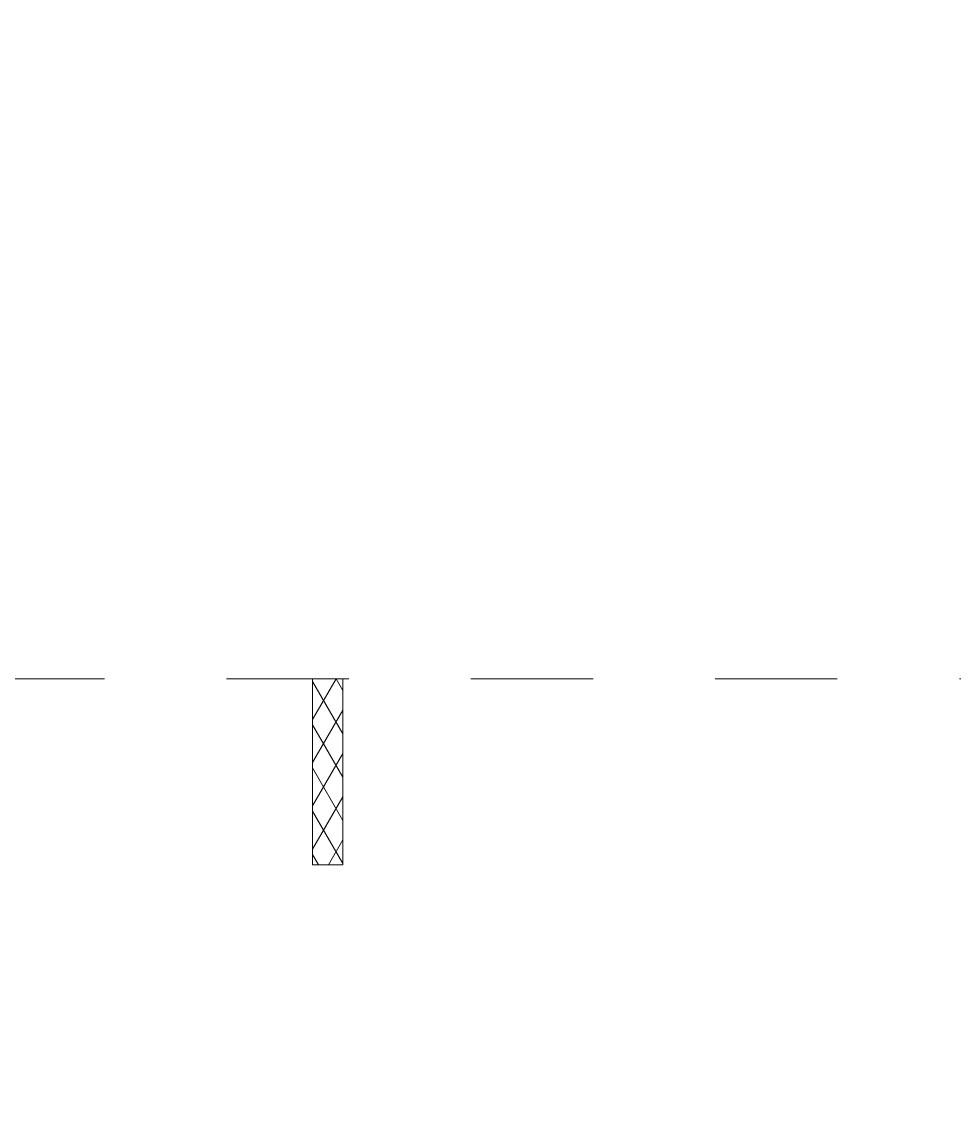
# Model space of a CAD drawing. Header units: millimetres. Extents: x -48147 to 1422273, y -494195 to 18123.
# Drawn here: x 1361888 to 1364041, y -490208 to -487677 of the extents above; entities that cross this region are included whole.
import ezdxf

# ---------------------------------------------------------------- set-up
doc = ezdxf.new("R2010")
doc.units = ezdxf.units.MM
doc.header["$MEASUREMENT"] = 0
doc.linetypes.add('Dashed', pattern=[2822.222233, 1411.111116, -1411.111116])
doc.linetypes.add('Wipeout_Contour', pattern=[1000, 0, -1000])
for name, color, linetype, lineweight, true_color in [('0_Pen_No__105', 7, 'Continuous', 15, 0xa6a6a6), ('A-230-M_FLOOR.IFC Import_Pen_No__104', 7, 'Continuous', 15, 0xa6a6a6), ('A-230-M_FLOOR.IFC Import_Pen_No__109', 7, 'Continuous', 15, 0xa6a6a6), ('A-230-M_FLOOR.IFC Import_Pen_No__24', 7, 'Continuous', 50, 0x2a2a2a), ('A-230-M_FLOOR.IFC Import_Pen_No__29', 7, 'Continuous', 50, 0x2a2a2a), ('HATCHING_Pen_No__145', 7, 'Continuous', 0, 0xa6a6a6), ('New_A-20-M_Floor_Slab_Pen_No__107', 7, 'Continuous', 15, 0xa6a6a6), ('New_A-20-M_Floor_Slab_Pen_No__109', 7, 'Continuous', 15, 0xa6a6a6), ('New_A-20-M_Floor_Slab_Pen_No__162', 7, 'Continuous', 0, 0xe47200), ('New_A-25-M_Curtain_Wall_Pen_No__144', 7, 'Continuous', 0, 0xc8c8c8), ('New_A-25-M_Curtain_Wall_Pen_No__165', 7, 'Continuous', 0, 0x006060), ('New_A-25-M_Curtain_Wall_Pen_No__27', 7, 'Continuous', 50, 0x2a2a2a), ('S-160-M_FOUND.IFC Import_Pen_No__104', 7, 'Continuous', 15, 0xa6a6a6), ('S-160-M_FOUND.IFC Import_Pen_No__24', 7, 'Continuous', 50, 0x2a2a2a), ('S-280-M_STRUCT_FRAME.IFC Import_Pen_No__30', 7, 'Continuous', 50, 0x2a2a2a), ('S-280-M_STRUCT_FRAME.IFC Import_Pen_No__47', 7, 'Continuous', 35, 0x444444)]:
    doc.layers.add(name, color=color, linetype=linetype, lineweight=lineweight, true_color=true_color)
for name, color, linetype in [('A-230-M_FLOOR.IFC Import', 7, 'Continuous'), ('A-95-P_Drawing', 7, 'Continuous'), ('HATCHING', 7, 'Continuous'), ('New_A-20-M_Floor_Slab', 7, 'Continuous'), ('New_A-25-M_Curtain_Wall', 7, 'Continuous'), ('S-160-M_FOUND.IFC Import', 7, 'Continuous'), ('S-280-M_COLUMN.IFC Import', 7, 'Continuous'), ('S-280-M_STRUCT_FRAME.IFC Import', 7, 'Continuous')]:
    doc.layers.add(name, color=color, linetype=linetype)
for name, color, linetype, lineweight in [('A-230-M_FLOOR.IFC Import_Pen_No__4', 7, 'Continuous', 20), ('HATCHING_Pen_No__101', 252, 'Continuous', 15), ('HATCHING_Pen_No__2', 8, 'Continuous', 15), ('New_A-20-M_Floor_Slab_Pen_No__1', 7, 'Continuous', 13), ('New_A-25-M_Curtain_Wall_Pen_No__1', 7, 'Continuous', 13), ('New_A-25-M_Curtain_Wall_Pen_No__4', 7, 'Continuous', 20), ('S-160-M_FOUND.IFC Import_Pen_No__1', 7, 'Continuous', 13), ('S-160-M_FOUND.IFC Import_Pen_No__4', 7, 'Continuous', 20), ('S-280-M_COLUMN.IFC Import_Pen_No__88', 8, 'Continuous', 20), ('S-280-M_STRUCT_FRAME.IFC Import_Pen_No__90', 8, 'Continuous', 20)]:
    doc.layers.add(name, color=color, linetype=linetype, lineweight=lineweight)
pattern_1 = [(0, (1383917.5, -489195), (0, 779.423), [48.75, -401.25]), (0, (1384142.5, -488805.3), (0, 779.423), [48.75, -401.25]), (60, (1383917.5, -489195), (-675, 389.711), [48.75, -401.25]), (60, (1384367.5, -489195), (-675, 389.711), [48.75, -401.25]), (120, (1383966.26, -489195), (675, 389.711), [48.75, -401.25]), (120, (1384416.26, -489195), (675, 389.711), [48.75, -401.25]), (0, (1383917.5, -489120.03), (0, 150), [0, -150, 0, -225]), (45, (1383992.5, -489120.03), (-106.066, 106.066), [0, -112.5, 0, -187.5])]

# ---------------------------------------------------------------- blocks, each defined once
blk = doc.blocks.new('Section Elem_352_2', base_point=(1383917.5, -489195))
at = {"color": 254, "linetype": 'Wipeout_Contour', "lineweight": 0, "ltscale": 5794195.748934781}
blk.add_wipeout([(1363281.6, -489145), (1363281.6, -489195), (1363626.3, -489195), (1363626.3, -489145)], dxfattribs=at).dxf.layer = 'New_A-25-M_Curtain_Wall'
at = {"layer": 'New_A-25-M_Curtain_Wall_Pen_No__4', "linetype": 'Continuous'}
blk.add_line((1363626.3, -489145), (1363281.6, -489145), dxfattribs=at)
blk = doc.blocks.new('Section Elem_353_2', base_point=(1383917.5, -489195))
at = {"color": 254, "linetype": 'Wipeout_Contour', "lineweight": 0, "ltscale": 5792983.400867078}
blk.add_wipeout([(1363281.6, -489145), (1362982.3, -489145), (1362982.3, -489195), (1363281.6, -489195)], dxfattribs=at).dxf.layer = 'New_A-25-M_Curtain_Wall'
at = {"layer": 'New_A-25-M_Curtain_Wall_Pen_No__4', "linetype": 'Continuous'}
blk.add_line((1363281.6, -489145), (1362982.3, -489145), dxfattribs=at)
blk = doc.blocks.new('Section Elem_354_2', base_point=(1383917.5, -489195))
at = {"color": 254, "linetype": 'Wipeout_Contour', "lineweight": 0, "ltscale": 5791988.623374044}
blk.add_wipeout([(1362753.1, -489145), (1362753.1, -489195), (1362982.3, -489195), (1362982.3, -489145)], dxfattribs=at).dxf.layer = 'New_A-25-M_Curtain_Wall'
at = {"layer": 'New_A-25-M_Curtain_Wall_Pen_No__4', "linetype": 'Continuous'}
blk.add_line((1362982.3, -489145), (1362753.1, -489145), dxfattribs=at)
blk = doc.blocks.new('Section Elem_356_2', base_point=(1383917.5, -489195))
at = {"layer": 'New_A-25-M_Curtain_Wall_Pen_No__27', "linetype": 'Continuous'}
for p, q in [((1362549.6, -489145), (1362534.5, -489145)), ((1362534.5, -489145), (1362534.5, -489195)), ((1362549.6, -489145), (1362549.6, -489160)), ((1362581.8, -489145), (1362581.8, -489160)), ((1362581.8, -489160), (1362549.6, -489160)), ((1362629.1, -489195), (1362534.5, -489195))]:
    blk.add_line(p, q, dxfattribs=at)
at = {"color": 254, "linetype": 'Wipeout_Contour', "lineweight": 0, "ltscale": 5791537.524759857}
blk.add_wipeout([(1362742.7, -489195), (1362753.1, -489195), (1362753.1, -489145), (1362742.7, -489145)], dxfattribs=at).dxf.layer = 'New_A-25-M_Curtain_Wall'
at = {"layer": 'New_A-25-M_Curtain_Wall_Pen_No__144', "linetype": 'Continuous'}
blk.add_hatch(color=256, dxfattribs=at).paths.add_polyline_path([(1362581.8, -489160), (1362549.6, -489160), (1362549.6, -489145), (1362534.5, -489145), (1362534.5, -489195), (1362742.7, -489195), (1362742.7, -489145), (1362581.8, -489145)])
at = {"layer": 'New_A-25-M_Curtain_Wall_Pen_No__27', "linetype": 'Continuous'}
for q in [(1362581.8, -489145), (1362742.7, -489195)]:
    blk.add_line((1362742.7, -489145), q, dxfattribs=at)
at = {"layer": 'New_A-25-M_Curtain_Wall_Pen_No__4', "linetype": 'Continuous'}
blk.add_line((1362753.1, -489145), (1362742.7, -489145), dxfattribs=at)
blk = doc.blocks.new('Section Elem_358_2', base_point=(1383917.5, -489195))
at = {"color": 254, "linetype": 'Wipeout_Contour', "lineweight": 0, "ltscale": 8679787.641630065}
blk.add_wipeout([(1362534.5, -485120), (1362063.6, -485120), (1362063.6, -489145), (1362549.6, -489145), (1362549.6, -485145), (1362534.5, -485145)], dxfattribs=at).dxf.layer = 'New_A-25-M_Curtain_Wall'
at = {"color": 254, "linetype": 'Wipeout_Contour', "lineweight": 0, "ltscale": 7235050.955677398}
blk.add_wipeout([(1362591.8, -489145), (1362749.9, -489145), (1362749.9, -485145), (1362749.5, -485145), (1362591.8, -485145)], dxfattribs=at).dxf.layer = 'New_A-25-M_Curtain_Wall'
at = {"layer": 'New_A-25-M_Curtain_Wall_Pen_No__4', "linetype": 'Continuous'}
for p, q in [((1362063.6, -489145), (1362063.6, -485120)), ((1362591.8, -489145), (1362591.8, -485145))]:
    blk.add_line(p, q, dxfattribs=at)
at = {"color": 254, "linetype": 'Wipeout_Contour', "lineweight": 0, "ltscale": 7235364.624204062}
blk.add_wipeout([(1362753.1, -485145), (1362749.9, -485145), (1362749.9, -489145), (1362756.3, -489145), (1362756.3, -485145)], dxfattribs=at).dxf.layer = 'New_A-25-M_Curtain_Wall'
at = {"layer": 'New_A-25-M_Curtain_Wall_Pen_No__4', "linetype": 'Continuous'}
for p, q in [((1362749.9, -489145), (1362749.9, -485145)), ((1362756.3, -489145), (1362756.3, -485145))]:
    blk.add_line(p, q, dxfattribs=at)
blk = doc.blocks.new('Section Elem_359_2', base_point=(1383917.5, -489195))
at = {"color": 254, "linetype": 'Wipeout_Contour', "lineweight": 0, "ltscale": 10129551.40661939}
blk.add_wipeout([(1362820.9, -489145), (1362977.9, -489145), (1362977.9, -485210), (1362965.1, -485210), (1362956.1, -485210), (1362825.2, -485210), (1362820.9, -485208.9)], dxfattribs=at).dxf.layer = 'New_A-25-M_Curtain_Wall'
at = {"layer": 'New_A-25-M_Curtain_Wall_Pen_No__4', "linetype": 'Continuous'}
blk.add_line((1362820.9, -489145), (1362820.9, -485208.9), dxfattribs=at)
at = {"color": 254, "linetype": 'Wipeout_Contour', "lineweight": 0, "ltscale": 7236508.468323358}
blk.add_wipeout([(1362977.9, -485210), (1362977.9, -489145), (1362986.6, -489145), (1362986.6, -485210), (1362981.5, -485210)], dxfattribs=at).dxf.layer = 'New_A-25-M_Curtain_Wall'
at = {"layer": 'New_A-25-M_Curtain_Wall_Pen_No__4', "linetype": 'Continuous'}
for p, q in [((1362977.9, -489145), (1362977.9, -485210)), ((1362986.6, -489145), (1362986.6, -485210))]:
    blk.add_line(p, q, dxfattribs=at)
blk = doc.blocks.new('Section Elem_360_2', base_point=(1383917.5, -489195))
at = {"color": 254, "linetype": 'Wipeout_Contour', "lineweight": 0, "ltscale": 7237566.859910859}
blk.add_wipeout([(1363120.6, -489145), (1363276, -489145), (1363276, -485210), (1363241.6, -485210), (1363120.6, -485210)], dxfattribs=at).dxf.layer = 'New_A-25-M_Curtain_Wall'
at = {"layer": 'New_A-25-M_Curtain_Wall_Pen_No__4', "linetype": 'Continuous'}
blk.add_line((1363120.6, -489145), (1363120.6, -485210), dxfattribs=at)
at = {"color": 254, "linetype": 'Wipeout_Contour', "lineweight": 0, "ltscale": 5790864.462228266}
blk.add_wipeout([(1363276, -489145), (1363287.1, -489145), (1363287.1, -485210), (1363276, -485210)], dxfattribs=at).dxf.layer = 'New_A-25-M_Curtain_Wall'
at = {"layer": 'New_A-25-M_Curtain_Wall_Pen_No__4', "linetype": 'Continuous'}
for p, q in [((1363276, -489145), (1363276, -485210)), ((1363287.1, -489145), (1363287.1, -485210))]:
    blk.add_line(p, q, dxfattribs=at)
blk = doc.blocks.new('Section Elem_361_2', base_point=(1383917.5, -489195))
at = {"color": 254, "linetype": 'Wipeout_Contour', "lineweight": 0, "ltscale": 5792077.163370479}
blk.add_wipeout([(1363490, -489145), (1363626.3, -489145), (1363626.3, -485534.9), (1363490, -485394.5)], dxfattribs=at).dxf.layer = 'New_A-25-M_Curtain_Wall'
at = {"layer": 'New_A-25-M_Curtain_Wall_Pen_No__4', "linetype": 'Continuous'}
blk.add_line((1363490, -489145), (1363490, -485394.5), dxfattribs=at)
blk = doc.blocks.new('Section Elem_387_2', base_point=(1383917.5, -489195))
at = {"layer": 'New_A-25-M_Curtain_Wall_Pen_No__1', "linetype": 'Continuous'}
blk.add_line((1362549.6, -485145), (1362549.6, -489145), dxfattribs=at)
at = {"color": 254, "linetype": 'Wipeout_Contour', "lineweight": 0, "ltscale": 5788203.997233206}
blk.add_wipeout([(1362581.8, -489145), (1362591.8, -489145), (1362591.8, -485145), (1362581.8, -485145)], dxfattribs=at).dxf.layer = 'New_A-25-M_Curtain_Wall'
at = {"layer": 'New_A-25-M_Curtain_Wall_Pen_No__165', "linetype": 'Continuous', "lineweight": 0, "true_color": 0x001818}
blk.add_hatch(color=168, dxfattribs=at).paths.add_polyline_path([(1362581.8, -489160), (1362581.8, -485130), (1362549.6, -485130), (1362549.6, -489160)])
at = {"layer": 'New_A-25-M_Curtain_Wall_Pen_No__1', "linetype": 'Continuous'}
blk.add_line((1362581.8, -485145), (1362581.8, -489145), dxfattribs=at)
blk = doc.blocks.new('Section Elem_388_2', base_point=(1383917.5, -489195))
at = {"color": 254, "linetype": 'Wipeout_Contour', "lineweight": 0, "ltscale": 11575365.12761402}
blk.add_wipeout([(1362800, -485145), (1362756.3, -485145), (1362756.3, -489145), (1362820.9, -489145), (1362820.9, -485208.9), (1362812.6, -485206.7), (1362803.4, -485197.5), (1362800, -485185)], dxfattribs=at).dxf.layer = 'New_A-25-M_Curtain_Wall'
blk = doc.blocks.new('Section Elem_389_2', base_point=(1383917.5, -489195))
at = {"color": 254, "linetype": 'Wipeout_Contour', "lineweight": 0, "ltscale": 5790005.849854855}
blk.add_wipeout([(1362986.6, -485210), (1362986.6, -489145), (1363120.6, -489145), (1363120.6, -485210)], dxfattribs=at).dxf.layer = 'New_A-25-M_Curtain_Wall'
blk = doc.blocks.new('Section Elem_390_2', base_point=(1383917.5, -489195))
at = {"color": 254, "linetype": 'Wipeout_Contour', "lineweight": 0, "ltscale": 8685622.144341934}
blk.add_wipeout([(1363369, -485210), (1363287.1, -485210), (1363287.1, -489145), (1363490, -489145), (1363490, -485394.5), (1363369, -485270)], dxfattribs=at).dxf.layer = 'New_A-25-M_Curtain_Wall'
blk = doc.blocks.new('*X511', base_point=(1383917.5, -489195))
at = {"layer": 'New_A-20-M_Floor_Slab_Pen_No__107', "linetype": 'Continuous'}
for p, q in [((1362888.3, -489334.1), (1362902.6, -489315)), ((1362926.4, -489334.1), (1362912.1, -489315)), ((1362935.9, -489334.1), (1362950.2, -489315)), ((1362974, -489334.1), (1362959.8, -489315)), ((1362983.6, -489334.1), (1362997.9, -489315)), ((1363021.7, -489334.1), (1363007.4, -489315)), ((1363031.2, -489334.1), (1363045.5, -489315)), ((1363069.3, -489334.1), (1363055, -489315)), ((1363078.8, -489334.1), (1363093.1, -489315)), ((1363116.9, -489334.1), (1363102.6, -489315)), ((1363126.4, -489334.1), (1363140.7, -489315)), ((1363164.5, -489334.1), (1363150.2, -489315)), ((1363174, -489334.1), (1363188.3, -489315)), ((1363212.1, -489334.1), (1363197.9, -489315)), ((1363221.7, -489334.1), (1363235.9, -489315)), ((1363259.8, -489334.1), (1363245.5, -489315)), ((1363269.3, -489334.1), (1363283.6, -489315)), ((1363307.4, -489334.1), (1363293.1, -489315)), ((1363316.9, -489334.1), (1363331.2, -489315)), ((1363355, -489334.1), (1363340.7, -489315)), ((1363364.5, -489334.1), (1363378.8, -489315)), ((1363402.6, -489334.1), (1363388.3, -489315)), ((1363412.1, -489334.1), (1363426.4, -489315)), ((1363450.2, -489334.1), (1363435.9, -489315)), ((1363459.8, -489334.1), (1363474, -489315)), ((1363497.9, -489334.1), (1363483.6, -489315)), ((1363507.4, -489334.1), (1363521.7, -489315)), ((1363545.5, -489334.1), (1363531.2, -489315)), ((1363555, -489334.1), (1363569.3, -489315)), ((1363593.1, -489334.1), (1363578.8, -489315)), ((1363602.6, -489334.1), (1363616.9, -489315)), ((1363640.7, -489334.1), (1363626.4, -489315)), ((1363650.2, -489334.1), (1363664.5, -489315)), ((1363688.3, -489334.1), (1363674, -489315)), ((1363697.9, -489334.1), (1363712.1, -489315)), ((1363735.9, -489334.1), (1363721.7, -489315)), ((1363745.5, -489334.1), (1363759.8, -489315)), ((1363783.6, -489334.1), (1363769.3, -489315)), ((1363793.1, -489334.1), (1363807.4, -489315)), ((1363831.2, -489334.1), (1363816.9, -489315)), ((1363840.7, -489334.1), (1363855, -489315)), ((1363878.8, -489334.1), (1363864.5, -489315)), ((1363888.3, -489334.1), (1363902.6, -489315)), ((1363926.4, -489334.1), (1363912.1, -489315)), ((1363935.9, -489334.1), (1363950.2, -489315)), ((1363974, -489334.1), (1363959.8, -489315)), ((1363983.6, -489334.1), (1363997.9, -489315)), ((1364021.7, -489334.1), (1364007.4, -489315)), ((1364031.2, -489334.1), (1364045.5, -489315))]:
    blk.add_line(p, q, dxfattribs=at)
for centre, start, end in [((1362883.6, -489300.7), 323.1301, 90), ((1362931.2, -489300.7), 90, 216.8699), ((1362931.2, -489300.7), 323.1301, 90), ((1362978.8, -489300.7), 90, 216.8699), ((1362978.8, -489300.7), 323.1301, 90), ((1363026.4, -489300.7), 90, 216.8699), ((1363026.4, -489300.7), 323.1301, 90), ((1363074, -489300.7), 90, 216.8699), ((1363074, -489300.7), 323.1301, 90), ((1363121.7, -489300.7), 90, 216.8699), ((1363121.7, -489300.7), 323.1301, 90), ((1363169.3, -489300.7), 90, 216.8699), ((1363169.3, -489300.7), 323.1301, 90), ((1363216.9, -489300.7), 90, 216.8699), ((1363216.9, -489300.7), 323.1301, 90), ((1363264.5, -489300.7), 90, 216.8699), ((1363264.5, -489300.7), 323.1301, 90), ((1363312.1, -489300.7), 90, 216.8699), ((1363312.1, -489300.7), 323.1301, 90), ((1363359.8, -489300.7), 90, 216.8699), ((1363359.8, -489300.7), 323.1301, 90), ((1363407.4, -489300.7), 90, 216.8699), ((1363407.4, -489300.7), 323.1301, 90), ((1363455, -489300.7), 90, 216.8699), ((1363455, -489300.7), 323.1301, 90), ((1363502.6, -489300.7), 90, 216.8699), ((1363502.6, -489300.7), 323.1301, 90), ((1363550.2, -489300.7), 90, 216.8699), ((1363550.2, -489300.7), 323.1301, 90), ((1363597.9, -489300.7), 90, 216.8699), ((1363597.9, -489300.7), 323.1301, 90), ((1363645.5, -489300.7), 90, 216.8699), ((1363645.5, -489300.7), 323.1301, 90), ((1363693.1, -489300.7), 90, 216.8699), ((1363693.1, -489300.7), 323.1301, 90), ((1363740.7, -489300.7), 90, 216.8699), ((1363740.7, -489300.7), 323.1301, 90), ((1363788.3, -489300.7), 90, 216.8699), ((1363788.3, -489300.7), 323.1301, 90), ((1363835.9, -489300.7), 90, 216.8699), ((1363835.9, -489300.7), 323.1301, 90), ((1363883.6, -489300.7), 90, 216.8699), ((1363883.6, -489300.7), 323.1301, 90), ((1363931.2, -489300.7), 90, 216.8699), ((1363931.2, -489300.7), 323.1301, 90), ((1363978.8, -489300.7), 90, 216.8699), ((1363978.8, -489300.7), 323.1301, 90), ((1364026.4, -489300.7), 90, 216.8699), ((1364026.4, -489300.7), 323.1301, 90), ((1362907.4, -489348.3), 143.1301, 36.8699), ((1362955, -489348.3), 143.1301, 36.8699), ((1363002.6, -489348.3), 143.1301, 36.8699), ((1363050.2, -489348.3), 143.1301, 36.8699), ((1363097.9, -489348.3), 143.1301, 36.8699), ((1363145.5, -489348.3), 143.1301, 36.8699), ((1363193.1, -489348.3), 143.1301, 36.8699), ((1363240.7, -489348.3), 143.1301, 36.8699), ((1363288.3, -489348.3), 143.1301, 36.8699), ((1363335.9, -489348.3), 143.1301, 36.8699), ((1363383.6, -489348.3), 143.1301, 36.8699), ((1363431.2, -489348.3), 143.1301, 36.8699), ((1363478.8, -489348.3), 143.1301, 36.8699), ((1363526.4, -489348.3), 143.1301, 36.8699), ((1363574, -489348.3), 143.1301, 36.8699), ((1363621.7, -489348.3), 143.1301, 36.8699), ((1363669.3, -489348.3), 143.1301, 36.8699), ((1363716.9, -489348.3), 143.1301, 36.8699), ((1363764.5, -489348.3), 143.1301, 36.8699), ((1363812.1, -489348.3), 143.1301, 36.8699), ((1363859.8, -489348.3), 143.1301, 36.8699), ((1363907.4, -489348.3), 143.1301, 36.8699), ((1363955, -489348.3), 143.1301, 36.8699), ((1364002.6, -489348.3), 143.1301, 36.8699), ((1364050.2, -489348.3), 143.1301, 36.8699)]:
    blk.add_arc(centre, 23.8, start, end, dxfattribs=at)
blk = doc.blocks.new('Section Elem_491_2', base_point=(1383917.5, -489195))
at = {"color": 254, "linetype": 'Wipeout_Contour', "lineweight": 0, "ltscale": 5831415.770884498}
blk.add_wipeout([(1383732.9, -489195), (1362883.6, -489195), (1362883.6, -489274), (1383732.9, -489274)], dxfattribs=at).dxf.layer = 'New_A-20-M_Floor_Slab'
at = {"layer": 'New_A-20-M_Floor_Slab_Pen_No__109', "linetype": 'Continuous'}
h = blk.add_hatch(dxfattribs=at)
h.set_pattern_fill('Lightweight_Concrete_0002', color=256, style=0, pattern_type=2)
h.set_pattern_definition(pattern_1)
h.paths.add_polyline_path([(1383732.9, -489195), (1362883.6, -489195), (1362883.6, -489274), (1383732.9, -489274)])
at = {"layer": 'New_A-20-M_Floor_Slab_Pen_No__162', "linetype": 'Continuous'}
blk.add_hatch(color=256, dxfattribs=at).paths.add_polyline_path([(1362883.6, -489274), (1362883.6, -489274.5), (1383732.9, -489274.5), (1383732.9, -489274)])
at = {"layer": 'New_A-20-M_Floor_Slab_Pen_No__1', "linetype": 'Continuous'}
blk.add_line((1383582.2, -489195), (1362883.6, -489195), dxfattribs=at)
at = {"color": 254, "linetype": 'Wipeout_Contour', "lineweight": 0, "ltscale": 5831536.598128235}
blk.add_wipeout([(1362883.6, -489274.5), (1362883.6, -489374.5), (1383732.9, -489374.5), (1383732.9, -489274.5)], dxfattribs=at).dxf.layer = 'New_A-20-M_Floor_Slab'
at = {"layer": 'New_A-20-M_Floor_Slab_Pen_No__1', "linetype": 'Continuous'}
for p, q in [((1383732.9, -489274), (1362883.6, -489274)), ((1383732.9, -489274.5), (1362883.6, -489274.5)), ((1383732.9, -489374.5), (1362883.6, -489374.5))]:
    blk.add_line(p, q, dxfattribs=at)
at = {"layer": 'New_A-20-M_Floor_Slab_Pen_No__1', "linetype": 'Continuous', "flags": 128}
blk.add_lwpolyline([(1362883.6, -489195), (1362883.6, -489274), (1362883.6, -489274.5), (1362883.6, -489374.5)], dxfattribs=at)
at = {"layer": 'New_A-20-M_Floor_Slab'}
blk.add_blockref('*X511', (1383917.5, -489195), dxfattribs=at)
blk = doc.blocks.new('Section Elem_582_2', base_point=(1383917.5, -489195))
at = {"color": 254, "linetype": 'Wipeout_Contour', "lineweight": 0, "ltscale": 5788987.259646695}
blk.add_wipeout([(1364041.3, -478120), (1364014, -478120), (1364014, -489195), (1364041.3, -489195)], dxfattribs=at).dxf.layer = 'S-280-M_COLUMN.IFC Import'
at = {"color": 254, "linetype": 'Wipeout_Contour', "lineweight": 0, "ltscale": 5796632.361575812}
blk.add_wipeout([(1364014, -489375), (1364041.3, -489375), (1364041.3, -489374.5), (1364014, -489374.5)], dxfattribs=at).dxf.layer = 'S-280-M_COLUMN.IFC Import'
at = {"color": 254, "linetype": 'Wipeout_Contour', "lineweight": 0, "ltscale": 5797308.473718184}
blk.add_wipeout([(1364014, -489625), (1364014, -490125), (1364041.3, -490125), (1364041.3, -489625)], dxfattribs=at).dxf.layer = 'S-280-M_COLUMN.IFC Import'
at = {"color": 254, "linetype": 'Wipeout_Contour', "lineweight": 0, "ltscale": 5788873.960576894}
blk.add_wipeout([(1363981.2, -489195), (1364014, -489195), (1364014, -478120), (1363981.2, -478120)], dxfattribs=at).dxf.layer = 'S-280-M_COLUMN.IFC Import'
at = {"color": 254, "linetype": 'Wipeout_Contour', "lineweight": 0, "ltscale": 5796519.212466845}
blk.add_wipeout([(1363981.2, -489374.5), (1363981.2, -489375), (1364014, -489375), (1364014, -489374.5)], dxfattribs=at).dxf.layer = 'S-280-M_COLUMN.IFC Import'
at = {"color": 254, "linetype": 'Wipeout_Contour', "lineweight": 0, "ltscale": 5797195.33780051}
blk.add_wipeout([(1363981.2, -490125), (1364014, -490125), (1364014, -489625), (1363981.2, -489625)], dxfattribs=at).dxf.layer = 'S-280-M_COLUMN.IFC Import'
at = {"color": 254, "linetype": 'Wipeout_Contour', "lineweight": 0, "ltscale": 5788742.279812606}
blk.add_wipeout([(1363944.1, -489195), (1363981.2, -489195), (1363981.2, -478120), (1363944.1, -478120)], dxfattribs=at).dxf.layer = 'S-280-M_COLUMN.IFC Import'
at = {"color": 254, "linetype": 'Wipeout_Contour', "lineweight": 0, "ltscale": 5796387.705603957}
blk.add_wipeout([(1363944.1, -489374.5), (1363944.1, -489375), (1363981.2, -489375), (1363981.2, -489374.5)], dxfattribs=at).dxf.layer = 'S-280-M_COLUMN.IFC Import'
at = {"color": 254, "linetype": 'Wipeout_Contour', "lineweight": 0, "ltscale": 5797063.84627546}
blk.add_wipeout([(1363944.1, -490125), (1363981.2, -490125), (1363981.2, -489625), (1363944.1, -489625)], dxfattribs=at).dxf.layer = 'S-280-M_COLUMN.IFC Import'
at = {"color": 254, "linetype": 'Wipeout_Contour', "lineweight": 0, "ltscale": 5788596.700704629}
blk.add_wipeout([(1363904, -478120), (1363904, -489195), (1363944.1, -489195), (1363944.1, -478120)], dxfattribs=at).dxf.layer = 'S-280-M_COLUMN.IFC Import'
at = {"color": 254, "linetype": 'Wipeout_Contour', "lineweight": 0, "ltscale": 5796242.318805788}
blk.add_wipeout([(1363904, -489375), (1363944.1, -489375), (1363944.1, -489374.5), (1363904, -489374.5)], dxfattribs=at).dxf.layer = 'S-280-M_COLUMN.IFC Import'
at = {"color": 254, "linetype": 'Wipeout_Contour', "lineweight": 0, "ltscale": 5796918.476438773}
blk.add_wipeout([(1363904, -489625), (1363904, -490125), (1363944.1, -490125), (1363944.1, -489625)], dxfattribs=at).dxf.layer = 'S-280-M_COLUMN.IFC Import'
at = {"color": 254, "linetype": 'Wipeout_Contour', "lineweight": 0, "ltscale": 5788442.182146071}
blk.add_wipeout([(1363862.2, -489195), (1363904, -489195), (1363904, -478120), (1363862.2, -478120)], dxfattribs=at).dxf.layer = 'S-280-M_COLUMN.IFC Import'
at = {"color": 254, "linetype": 'Wipeout_Contour', "lineweight": 0, "ltscale": 5796088.003929218}
blk.add_wipeout([(1363862.2, -489375), (1363904, -489375), (1363904, -489374.5), (1363862.2, -489374.5)], dxfattribs=at).dxf.layer = 'S-280-M_COLUMN.IFC Import'
at = {"color": 254, "linetype": 'Wipeout_Contour', "lineweight": 0, "ltscale": 5796764.179561593}
blk.add_wipeout([(1363862.2, -489625), (1363862.2, -490125), (1363904, -490125), (1363904, -489625)], dxfattribs=at).dxf.layer = 'S-280-M_COLUMN.IFC Import'
at = {"color": 254, "linetype": 'Wipeout_Contour', "lineweight": 0, "ltscale": 5788283.985132388}
blk.add_wipeout([(1363820.1, -478120), (1363820.1, -489195), (1363862.2, -489195), (1363862.2, -478120)], dxfattribs=at).dxf.layer = 'S-280-M_COLUMN.IFC Import'
at = {"color": 254, "linetype": 'Wipeout_Contour', "lineweight": 0, "ltscale": 5795930.015918457}
blk.add_wipeout([(1363820.1, -489375), (1363862.2, -489375), (1363862.2, -489374.5), (1363820.1, -489374.5)], dxfattribs=at).dxf.layer = 'S-280-M_COLUMN.IFC Import'
at = {"color": 254, "linetype": 'Wipeout_Contour', "lineweight": 0, "ltscale": 5796606.210316045}
blk.add_wipeout([(1363820.1, -489625), (1363820.1, -490125), (1363862.2, -490125), (1363862.2, -489625)], dxfattribs=at).dxf.layer = 'S-280-M_COLUMN.IFC Import'
at = {"color": 254, "linetype": 'Wipeout_Contour', "lineweight": 0, "ltscale": 5788127.49727328}
blk.add_wipeout([(1363779.2, -489195), (1363820.1, -489195), (1363820.1, -478120), (1363779.2, -478120)], dxfattribs=at).dxf.layer = 'S-280-M_COLUMN.IFC Import'
at = {"color": 254, "linetype": 'Wipeout_Contour', "lineweight": 0, "ltscale": 5795773.7353782}
blk.add_wipeout([(1363779.2, -489374.5), (1363779.2, -489375), (1363820.1, -489375), (1363820.1, -489374.5)], dxfattribs=at).dxf.layer = 'S-280-M_COLUMN.IFC Import'
at = {"color": 254, "linetype": 'Wipeout_Contour', "lineweight": 0, "ltscale": 5796449.946996575}
blk.add_wipeout([(1363779.2, -490125), (1363820.1, -490125), (1363820.1, -489625), (1363779.2, -489625)], dxfattribs=at).dxf.layer = 'S-280-M_COLUMN.IFC Import'
at = {"color": 254, "linetype": 'Wipeout_Contour', "lineweight": 0, "ltscale": 5787978.047292514}
blk.add_wipeout([(1363779.2, -478120), (1363740.8, -478120), (1363740.8, -489195), (1363779.2, -489195)], dxfattribs=at).dxf.layer = 'S-280-M_COLUMN.IFC Import'
at = {"color": 254, "linetype": 'Wipeout_Contour', "lineweight": 0, "ltscale": 5795624.482576951}
blk.add_wipeout([(1363740.8, -489374.5), (1363740.8, -489375), (1363779.2, -489375), (1363779.2, -489374.5)], dxfattribs=at).dxf.layer = 'S-280-M_COLUMN.IFC Import'
at = {"color": 254, "linetype": 'Wipeout_Contour', "lineweight": 0, "ltscale": 5796300.711815877}
blk.add_wipeout([(1363779.2, -489625), (1363740.8, -489625), (1363740.8, -490125), (1363779.2, -490125)], dxfattribs=at).dxf.layer = 'S-280-M_COLUMN.IFC Import'
at = {"color": 254, "linetype": 'Wipeout_Contour', "lineweight": 0, "ltscale": 5787840.72425891}
blk.add_wipeout([(1363706.3, -478120), (1363706.3, -489195), (1363740.8, -489195), (1363740.8, -478120)], dxfattribs=at).dxf.layer = 'S-280-M_COLUMN.IFC Import'
at = {"color": 254, "linetype": 'Wipeout_Contour', "lineweight": 0, "ltscale": 5795487.340888853}
blk.add_wipeout([(1363706.3, -489374.5), (1363706.3, -489375), (1363740.8, -489375), (1363740.8, -489374.5)], dxfattribs=at).dxf.layer = 'S-280-M_COLUMN.IFC Import'
at = {"color": 254, "linetype": 'Wipeout_Contour', "lineweight": 0, "ltscale": 5796163.586371138}
blk.add_wipeout([(1363740.8, -489625), (1363706.3, -489625), (1363706.3, -490125), (1363740.8, -490125)], dxfattribs=at).dxf.layer = 'S-280-M_COLUMN.IFC Import'
at = {"color": 254, "linetype": 'Wipeout_Contour', "lineweight": 0, "ltscale": 5787720.204710407}
blk.add_wipeout([(1363676.9, -478120), (1363676.9, -489195), (1363706.3, -489195), (1363706.3, -478120)], dxfattribs=at).dxf.layer = 'S-280-M_COLUMN.IFC Import'
at = {"color": 254, "linetype": 'Wipeout_Contour', "lineweight": 0, "ltscale": 5795366.980555825}
blk.add_wipeout([(1363676.9, -489374.5), (1363676.9, -489375), (1363706.3, -489375), (1363706.3, -489374.5)], dxfattribs=at).dxf.layer = 'S-280-M_COLUMN.IFC Import'
at = {"color": 254, "linetype": 'Wipeout_Contour', "lineweight": 0, "ltscale": 5796043.240080643}
blk.add_wipeout([(1363706.3, -489625), (1363676.9, -489625), (1363676.9, -490125), (1363706.3, -490125)], dxfattribs=at).dxf.layer = 'S-280-M_COLUMN.IFC Import'
at = {"color": 254, "linetype": 'Wipeout_Contour', "lineweight": 0, "ltscale": 5787620.593470328}
blk.add_wipeout([(1363676.9, -478120), (1363653.5, -478120), (1363653.5, -489195), (1363676.9, -489195)], dxfattribs=at).dxf.layer = 'S-280-M_COLUMN.IFC Import'
at = {"color": 254, "linetype": 'Wipeout_Contour', "lineweight": 0, "ltscale": 5795267.500913905}
blk.add_wipeout([(1363676.9, -489374.5), (1363653.5, -489374.5), (1363653.5, -489375), (1363676.9, -489375)], dxfattribs=at).dxf.layer = 'S-280-M_COLUMN.IFC Import'
at = {"color": 254, "linetype": 'Wipeout_Contour', "lineweight": 0, "ltscale": 5795943.772045454}
blk.add_wipeout([(1363653.5, -489625), (1363653.5, -490125), (1363676.9, -490125), (1363676.9, -489625)], dxfattribs=at).dxf.layer = 'S-280-M_COLUMN.IFC Import'
at = {"color": 254, "linetype": 'Wipeout_Contour', "lineweight": 0, "ltscale": 5787545.281382285}
blk.add_wipeout([(1363653.5, -478120), (1363636.9, -478120), (1363636.9, -489195), (1363653.5, -489195)], dxfattribs=at).dxf.layer = 'S-280-M_COLUMN.IFC Import'
at = {"color": 254, "linetype": 'Wipeout_Contour', "lineweight": 0, "ltscale": 5795192.288324963}
blk.add_wipeout([(1363636.9, -489374.5), (1363636.9, -489375), (1363653.5, -489375), (1363653.5, -489374.5)], dxfattribs=at).dxf.layer = 'S-280-M_COLUMN.IFC Import'
at = {"color": 254, "linetype": 'Wipeout_Contour', "lineweight": 0, "ltscale": 5795868.568232164}
blk.add_wipeout([(1363636.9, -490125), (1363653.5, -490125), (1363653.5, -489625), (1363636.9, -489625)], dxfattribs=at).dxf.layer = 'S-280-M_COLUMN.IFC Import'
at = {"color": 254, "linetype": 'Wipeout_Contour', "lineweight": 0, "ltscale": 5787496.832780467}
blk.add_wipeout([(1363627.8, -478120), (1363627.8, -489195), (1363636.9, -489195), (1363636.9, -478120)], dxfattribs=at).dxf.layer = 'S-280-M_COLUMN.IFC Import'
at = {"color": 254, "linetype": 'Wipeout_Contour', "lineweight": 0, "ltscale": 5795143.903732711}
blk.add_wipeout([(1363627.8, -489374.5), (1363627.8, -489375), (1363636.9, -489375), (1363636.9, -489374.5)], dxfattribs=at).dxf.layer = 'S-280-M_COLUMN.IFC Import'
at = {"color": 254, "linetype": 'Wipeout_Contour', "lineweight": 0, "ltscale": 5795820.189285443}
blk.add_wipeout([(1363636.9, -489625), (1363627.8, -489625), (1363627.8, -490125), (1363636.9, -490125)], dxfattribs=at).dxf.layer = 'S-280-M_COLUMN.IFC Import'
at = {"color": 254, "linetype": 'Wipeout_Contour', "lineweight": 0, "ltscale": 5787476.898131827}
blk.add_wipeout([(1363626.3, -478120), (1363626.3, -489195), (1363627.8, -489195), (1363627.8, -478120)], dxfattribs=at).dxf.layer = 'S-280-M_COLUMN.IFC Import'
at = {"color": 254, "linetype": 'Wipeout_Contour', "lineweight": 0, "ltscale": 5795123.995419923}
blk.add_wipeout([(1363626.3, -489374.5), (1363626.3, -489375), (1363627.8, -489375), (1363627.8, -489374.5)], dxfattribs=at).dxf.layer = 'S-280-M_COLUMN.IFC Import'
at = {"color": 254, "linetype": 'Wipeout_Contour', "lineweight": 0, "ltscale": 5795800.283295428}
blk.add_wipeout([(1363627.8, -489625), (1363626.3, -489625), (1363626.3, -490125), (1363627.8, -490125)], dxfattribs=at).dxf.layer = 'S-280-M_COLUMN.IFC Import'
at = {"layer": 'S-280-M_COLUMN.IFC Import_Pen_No__88', "linetype": 'Continuous'}
for p, q in [((1363626.3, -478120), (1363626.3, -489195)), ((1363626.3, -489374.5), (1363626.3, -489375)), ((1363626.3, -489625), (1363626.3, -490125))]:
    blk.add_line(p, q, dxfattribs=at)
blk = doc.blocks.new('Section Elem_598_2', base_point=(1383917.5, -489195))
at = {"layer": 'S-280-M_STRUCT_FRAME.IFC Import_Pen_No__30', "linetype": 'Continuous'}
blk.add_line((1362767, -490125), (1362767, -490125.1), dxfattribs=at)
at = {"layer": 'S-280-M_STRUCT_FRAME.IFC Import_Pen_No__90', "linetype": 'Continuous'}
blk.add_line((1362767, -490125.1), (1363108.8, -490125.1), dxfattribs=at)
at = {"color": 254, "linetype": 'Wipeout_Contour', "lineweight": 0, "ltscale": 26077196.36686531}
blk.add_wipeout([(1363271, -489625.1), (1363271, -490125.1), (1363604.3, -490125.1), (1363604.3, -490125), (1363621.7, -490125), (1363621.7, -489625.1), (1363410.6, -489625.1), (1363410.6, -490125), (1363343.1, -490125), (1363343.1, -489625.1), (1363334.1, -489625.1), (1363334.1, -490125), (1363317.6, -490125), (1363317.6, -489625.1), (1363295.5, -489625.1), (1363295.5, -490125), (1363279.2, -490125), (1363279.2, -489625.1)], dxfattribs=at).dxf.layer = 'S-280-M_STRUCT_FRAME.IFC Import'
at = {"layer": 'S-280-M_STRUCT_FRAME.IFC Import_Pen_No__47', "linetype": 'Continuous', "lineweight": 0, "true_color": 0x111111}
blk.add_hatch(color=168, dxfattribs=at).paths.add_polyline_path([(1363271, -489625.1), (1362767, -489625.1), (1362767, -490125.1), (1363271, -490125.1)])
at = {"layer": 'S-280-M_STRUCT_FRAME.IFC Import_Pen_No__30', "linetype": 'Continuous'}
for p, q in [((1363271, -489625.1), (1362767, -489625.1)), ((1363271, -490125.1), (1362767, -490125.1)), ((1363271, -490125), (1363271, -490125.1))]:
    blk.add_line(p, q, dxfattribs=at)
at = {"layer": 'S-280-M_STRUCT_FRAME.IFC Import_Pen_No__90', "linetype": 'Continuous'}
for p, q in [((1363271, -489625.1), (1363621.7, -489625.1)), ((1363621.7, -490125), (1363621.7, -489625.1)), ((1363271, -490125.1), (1363597.4, -490125.1))]:
    blk.add_line(p, q, dxfattribs=at)
blk = doc.blocks.new('Section Elem_782_2', base_point=(1383917.5, -489195))
at = {"color": 254, "linetype": 'Wipeout_Contour', "lineweight": 0, "ltscale": 5800241.891726545}
blk.add_wipeout([(1364684.7, -490125), (1364479.9, -490125), (1364479.9, -490875), (1364684.7, -490875)], dxfattribs=at).dxf.layer = 'S-160-M_FOUND.IFC Import'
at = {"layer": 'S-160-M_FOUND.IFC Import_Pen_No__4', "linetype": 'Continuous'}
blk.add_line((1364684.7, -490125), (1364684.7, -490875), dxfattribs=at)
at = {"color": 254, "linetype": 'Wipeout_Contour', "lineweight": 0, "ltscale": 10143842.57472894}
blk.add_wipeout([(1363024.1, -490875), (1364479.9, -490875), (1364479.9, -490125), (1363604.3, -490125), (1363604.3, -490125.1), (1363271, -490125.1), (1363024.1, -490125.1)], dxfattribs=at).dxf.layer = 'S-160-M_FOUND.IFC Import'
at = {"layer": 'S-160-M_FOUND.IFC Import_Pen_No__4', "linetype": 'Continuous'}
for p, q in [((1363024.1, -490875), (1363024.1, -490125.1)), ((1363597.4, -490125), (1364479.9, -490125)), ((1364479.9, -490125), (1364684.7, -490125)), ((1364479.9, -490125), (1364479.9, -490875)), ((1364479.9, -490875), (1363024.1, -490875)), ((1364684.7, -490875), (1364479.9, -490875))]:
    blk.add_line(p, q, dxfattribs=at)
blk = doc.blocks.new('Section Elem_825_2', base_point=(1383917.5, -489195))
at = {"layer": 'A-230-M_FLOOR.IFC Import_Pen_No__24', "linetype": 'Continuous'}
for p, q in [((1362629.1, -489195), (1362629.1, -489375)), ((1362742.7, -489195), (1362629.1, -489195))]:
    blk.add_line(p, q, dxfattribs=at)
at = {"color": 254, "linetype": 'Wipeout_Contour', "lineweight": 0, "ltscale": 8688412.638105232}
blk.add_wipeout([(1362881.1, -489375), (1362910.2, -489375), (1362910.2, -489374.5), (1362883.6, -489374.5), (1362883.6, -489195), (1362881.1, -489195)], dxfattribs=at).dxf.layer = 'A-230-M_FLOOR.IFC Import'
at = {"layer": 'A-230-M_FLOOR.IFC Import_Pen_No__104', "linetype": 'Continuous', "lineweight": 0, "true_color": 0x535353}
blk.add_hatch(color=251, dxfattribs=at).paths.add_polyline_path([(1362881.1, -489375), (1362881.1, -489195), (1362629.1, -489195), (1362629.1, -489375)])
at = {"layer": 'A-230-M_FLOOR.IFC Import_Pen_No__24', "linetype": 'Continuous'}
for q in [(1362742.7, -489195), (1362881.1, -489375)]:
    blk.add_line((1362881.1, -489195), q, dxfattribs=at)
at = {"layer": 'A-230-M_FLOOR.IFC Import_Pen_No__4', "linetype": 'Continuous'}
blk.add_line((1362881.1, -489195), (1362883.6, -489195), dxfattribs=at)
at = {"color": 254, "linetype": 'Wipeout_Contour', "lineweight": 0, "ltscale": 5792573.258772455}
blk.add_wipeout([(1362910.2, -489374.5), (1362910.2, -489375), (1362988.8, -489375), (1362988.8, -489374.5)], dxfattribs=at).dxf.layer = 'A-230-M_FLOOR.IFC Import'
at = {"color": 254, "linetype": 'Wipeout_Contour', "lineweight": 0, "ltscale": 5792887.027620452}
blk.add_wipeout([(1362988.8, -489374.5), (1362988.8, -489375), (1363076.9, -489375), (1363076.9, -489374.5)], dxfattribs=at).dxf.layer = 'A-230-M_FLOOR.IFC Import'
at = {"color": 254, "linetype": 'Wipeout_Contour', "lineweight": 0, "ltscale": 5793236.620838214}
blk.add_wipeout([(1363076.9, -489375), (1363174.5, -489375), (1363174.5, -489374.5), (1363076.9, -489374.5)], dxfattribs=at).dxf.layer = 'A-230-M_FLOOR.IFC Import'
at = {"color": 254, "linetype": 'Wipeout_Contour', "lineweight": 0, "ltscale": 5793621.933802629}
blk.add_wipeout([(1363174.5, -489375), (1363281.6, -489375), (1363281.6, -489374.5), (1363174.5, -489374.5)], dxfattribs=at).dxf.layer = 'A-230-M_FLOOR.IFC Import'
at = {"color": 254, "linetype": 'Wipeout_Contour', "lineweight": 0, "ltscale": 5794042.85128163}
blk.add_wipeout([(1363398.1, -489374.5), (1363281.6, -489374.5), (1363281.6, -489375), (1363398.1, -489375)], dxfattribs=at).dxf.layer = 'A-230-M_FLOOR.IFC Import'
at = {"color": 254, "linetype": 'Wipeout_Contour', "lineweight": 0, "ltscale": 5794499.247251836}
blk.add_wipeout([(1363398.1, -489375), (1363524.1, -489375), (1363524.1, -489374.5), (1363398.1, -489374.5)], dxfattribs=at).dxf.layer = 'A-230-M_FLOOR.IFC Import'
at = {"color": 254, "linetype": 'Wipeout_Contour', "lineweight": 0, "ltscale": 5794928.80302798}
blk.add_wipeout([(1363524.1, -489375), (1363626.3, -489375), (1363626.3, -489374.5), (1363524.1, -489374.5)], dxfattribs=at).dxf.layer = 'A-230-M_FLOOR.IFC Import'
blk = doc.blocks.new('Section Elem_840_2', base_point=(1383917.5, -489195))
at = {"layer": 'S-160-M_FOUND.IFC Import_Pen_No__24', "linetype": 'Continuous'}
for p, q in [((1362767, -489625), (1362767, -489625.1)), ((1362767, -489625.1), (1362767, -490125))]:
    blk.add_line(p, q, dxfattribs=at)
at = {"color": 254, "linetype": 'Wipeout_Contour', "lineweight": 0, "ltscale": 26076893.97642141}
blk.add_wipeout([(1363271, -489625), (1363271, -489625.1), (1363279.2, -489625.1), (1363279.2, -490125), (1363295.5, -490125), (1363295.5, -489625.1), (1363317.6, -489625.1), (1363317.6, -490125), (1363334.1, -490125), (1363334.1, -489625.1), (1363343.1, -489625.1), (1363343.1, -490125), (1363410.6, -490125), (1363410.6, -489625.1), (1363621.7, -489625.1), (1363621.7, -490125), (1363623.7, -490125), (1363623.7, -489625)], dxfattribs=at).dxf.layer = 'S-160-M_FOUND.IFC Import'
at = {"layer": 'S-160-M_FOUND.IFC Import_Pen_No__104', "linetype": 'Continuous', "lineweight": 0, "true_color": 0x535353}
blk.add_hatch(color=251, dxfattribs=at).paths.add_polyline_path([(1362767, -490125), (1363271, -490125), (1363271, -489625), (1362767, -489625)])
at = {"layer": 'S-160-M_FOUND.IFC Import_Pen_No__1', "linetype": 'Continuous'}
for p, q in [((1363623.7, -490125), (1363623.7, -489625)), ((1363271, -490125), (1363597.4, -490125))]:
    blk.add_line(p, q, dxfattribs=at)
at = {"layer": 'S-160-M_FOUND.IFC Import_Pen_No__24', "linetype": 'Continuous'}
for p, q in [((1363271, -489625), (1363271, -489625.1)), ((1363271, -489625.1), (1363271, -490125)), ((1363271, -490125), (1362767, -490125))]:
    blk.add_line(p, q, dxfattribs=at)
blk = doc.blocks.new('Section Elem_841_2', base_point=(1383917.5, -489195))
at = {"color": 254, "linetype": 'Wipeout_Contour', "lineweight": 0, "ltscale": 5795792.631017117}
blk.add_wipeout([(1363623.7, -489625), (1363623.7, -490125), (1363626.3, -490125), (1363626.3, -489625)], dxfattribs=at).dxf.layer = 'S-160-M_FOUND.IFC Import'
at = {"color": 254, "linetype": 'Wipeout_Contour', "lineweight": 0, "ltscale": 5800136.120962624}
blk.add_wipeout([(1364082.5, -490125), (1365475, -490125), (1365475, -489625), (1364082.5, -489625)], dxfattribs=at).dxf.layer = 'S-160-M_FOUND.IFC Import'
at = {"layer": 'S-160-M_FOUND.IFC Import_Pen_No__1', "linetype": 'Continuous'}
for p, q in [((1365475, -490125), (1365475, -489625)), ((1364684.7, -490125), (1365413.8, -490125))]:
    blk.add_line(p, q, dxfattribs=at)
blk = doc.blocks.new('Section Elem_845_2', base_point=(1383917.5, -489195))
at = {"color": 254, "linetype": 'Wipeout_Contour', "lineweight": 0, "ltscale": 5830836.216120371}
blk.add_wipeout([(1383491.8, -489625), (1383491.8, -489375), (1362627.7, -489375), (1362627.7, -489625)], dxfattribs=at).dxf.layer = 'A-230-M_FLOOR.IFC Import'
at = {"layer": 'A-230-M_FLOOR.IFC Import_Pen_No__109', "linetype": 'Continuous'}
h = blk.add_hatch(dxfattribs=at)
h.set_pattern_fill('Lightweight_Concrete_0002', color=256, style=0, pattern_type=2)
h.set_pattern_definition(pattern_1)
h.paths.add_polyline_path([(1383491.8, -489625), (1383491.8, -489375), (1362627.7, -489375), (1362627.7, -489625)])
at = {"layer": 'A-230-M_FLOOR.IFC Import_Pen_No__29', "linetype": 'Continuous'}
for p, q in [((1362627.7, -489375), (1362627.7, -489625)), ((1362629.1, -489375), (1362627.7, -489375)), ((1362881.1, -489375), (1362629.1, -489375)), ((1383491.8, -489375), (1362881.1, -489375)), ((1362767, -489625), (1362627.7, -489625)), ((1363271, -489625), (1362767, -489625)), ((1375410.4, -489625), (1363271, -489625))]:
    blk.add_line(p, q, dxfattribs=at)
blk = doc.blocks.new('S-26 Building Section_STORY_MARKER', base_point=(1383917.5, -489195))
at = {"layer": '0_Pen_No__105', "linetype": 'Dashed', "ltscale": 0.2}
blk.add_line((1358409.3, -489195), (1418411.4, -489195), dxfattribs=at)

msp = doc.modelspace()

# ---------------------------------------------------------------- block references
at = {"layer": 'New_A-25-M_Curtain_Wall'}
msp.add_blockref('Section Elem_352_2', (1383917.5, -489195), dxfattribs=at)

# ---------------------------------------------------------------- next in the draw order: block references
for name in ['Section Elem_361_2', 'Section Elem_353_2']:
    msp.add_blockref(name, (1383917.5, -489195), dxfattribs=at)

# ---------------------------------------------------------------- next in the draw order: block references
for name in ['Section Elem_360_2', 'Section Elem_354_2']:
    msp.add_blockref(name, (1383917.5, -489195), dxfattribs=at)

# ---------------------------------------------------------------- next in the draw order: block references
at = {"layer": 'New_A-20-M_Floor_Slab'}
msp.add_blockref('Section Elem_491_2', (1383917.5, -489195), dxfattribs=at)
at = {"layer": 'New_A-25-M_Curtain_Wall'}
for name in ['Section Elem_359_2', 'Section Elem_390_2', 'Section Elem_356_2']:
    msp.add_blockref(name, (1383917.5, -489195), dxfattribs=at)

# ---------------------------------------------------------------- next in the draw order: block references
for name in ['Section Elem_358_2', 'Section Elem_389_2']:
    msp.add_blockref(name, (1383917.5, -489195), dxfattribs=at)
at = {"layer": 'S-280-M_COLUMN.IFC Import'}
msp.add_blockref('Section Elem_582_2', (1383917.5, -489195), dxfattribs=at)

# ---------------------------------------------------------------- next in the draw order: block references
at = {"layer": 'A-230-M_FLOOR.IFC Import'}
msp.add_blockref('Section Elem_825_2', (1383917.5, -489195), dxfattribs=at)
at = {"layer": 'New_A-25-M_Curtain_Wall'}
for name in ['Section Elem_387_2', 'Section Elem_388_2']:
    msp.add_blockref(name, (1383917.5, -489195), dxfattribs=at)
at = {"layer": 'S-280-M_STRUCT_FRAME.IFC Import'}
msp.add_blockref('Section Elem_598_2', (1383917.5, -489195), dxfattribs=at)

# ---------------------------------------------------------------- next in the draw order: block references
at = {"layer": 'S-160-M_FOUND.IFC Import'}
msp.add_blockref('Section Elem_782_2', (1383917.5, -489195), dxfattribs=at)

# ---------------------------------------------------------------- next in the draw order: block references
msp.add_blockref('Section Elem_840_2', (1383917.5, -489195), dxfattribs=at)

# ---------------------------------------------------------------- next in the draw order: block references
msp.add_blockref('Section Elem_841_2', (1383917.5, -489195), dxfattribs=at)

# ---------------------------------------------------------------- next in the draw order: block references
at = {"layer": 'A-230-M_FLOOR.IFC Import'}
msp.add_blockref('Section Elem_845_2', (1383917.5, -489195), dxfattribs=at)

# ---------------------------------------------------------------- next in the draw order: hatches: boundary and pattern name
at = {"layer": 'HATCHING_Pen_No__145', "linetype": 'Continuous'}
msp.add_hatch(color=256, dxfattribs=at).paths.add_polyline_path([(1418063, -489195), (1405190.9, -489195), (1405190.9, -489695), (1404430.9, -489695), (1404430.9, -489420), (1384003.6, -489420), (1384003.6, -489695), (1383491.8, -489695), (1383491.8, -489625), (1363271, -489625), (1363271, -490125), (1362767, -490125), (1362767, -489625), (1362559.1, -489625), (1362559.1, -489195), (1356736.2, -489195), (1356736.2, -491014.8), (1418063, -491014.8)])

# ---------------------------------------------------------------- next in the draw order: wipeouts: each hides what was drawn before it
at = {"color": 254, "linetype": 'Wipeout_Contour', "lineweight": 0, "ltscale": 5785103.117332382}
msp.add_wipeout([(1360864, -470936.6), (1367027.7, -470936.6), (1367027.7, -490886.4), (1360864, -490886.4)], dxfattribs=at).dxf.layer = 'A-95-P_Drawing'

# ---------------------------------------------------------------- next in the draw order: wipeouts: each hides what was drawn before it
at = {"color": 254, "linetype": 'Wipeout_Contour', "lineweight": 0, "ltscale": 5791283.133234596}
msp.add_wipeout([(1362559.1, -489625), (1362629.1, -489625), (1362629.1, -489195), (1362559.1, -489195)], dxfattribs=at).dxf.layer = 'HATCHING'

# ---------------------------------------------------------------- next in the draw order: hatches: boundary and pattern name
at = {"layer": 'HATCHING_Pen_No__101', "linetype": 'Continuous'}
h = msp.add_hatch(dxfattribs=at)
h.set_pattern_fill('Batt_Insulation_0002', color=256, style=0, pattern_type=2)
h.set_pattern_definition([(60, (1383917.507, -489195.03), (-43.30127, 25), []), (120, (1383917.507, -489195.03), (43.30127, 25), [])])
h.paths.add_polyline_path([(1362559.1, -489625), (1362629.1, -489625), (1362629.1, -489195), (1362559.1, -489195)])

# ---------------------------------------------------------------- next in the draw order: linework, layer by layer
at = {"layer": 'HATCHING_Pen_No__2', "linetype": 'Continuous', "flags": 128}
msp.add_lwpolyline([(1362559.1, -489625), (1362629.1, -489625), (1362629.1, -489195), (1362559.1, -489195)], close=True, dxfattribs=at)

# ---------------------------------------------------------------- next in the draw order: block references
at = {"linetype": 'Continuous', "lineweight": 0}
msp.add_blockref('S-26 Building Section_STORY_MARKER', (1383917.5, -489195), dxfattribs=at)

doc.saveas('drawing.dxf')
